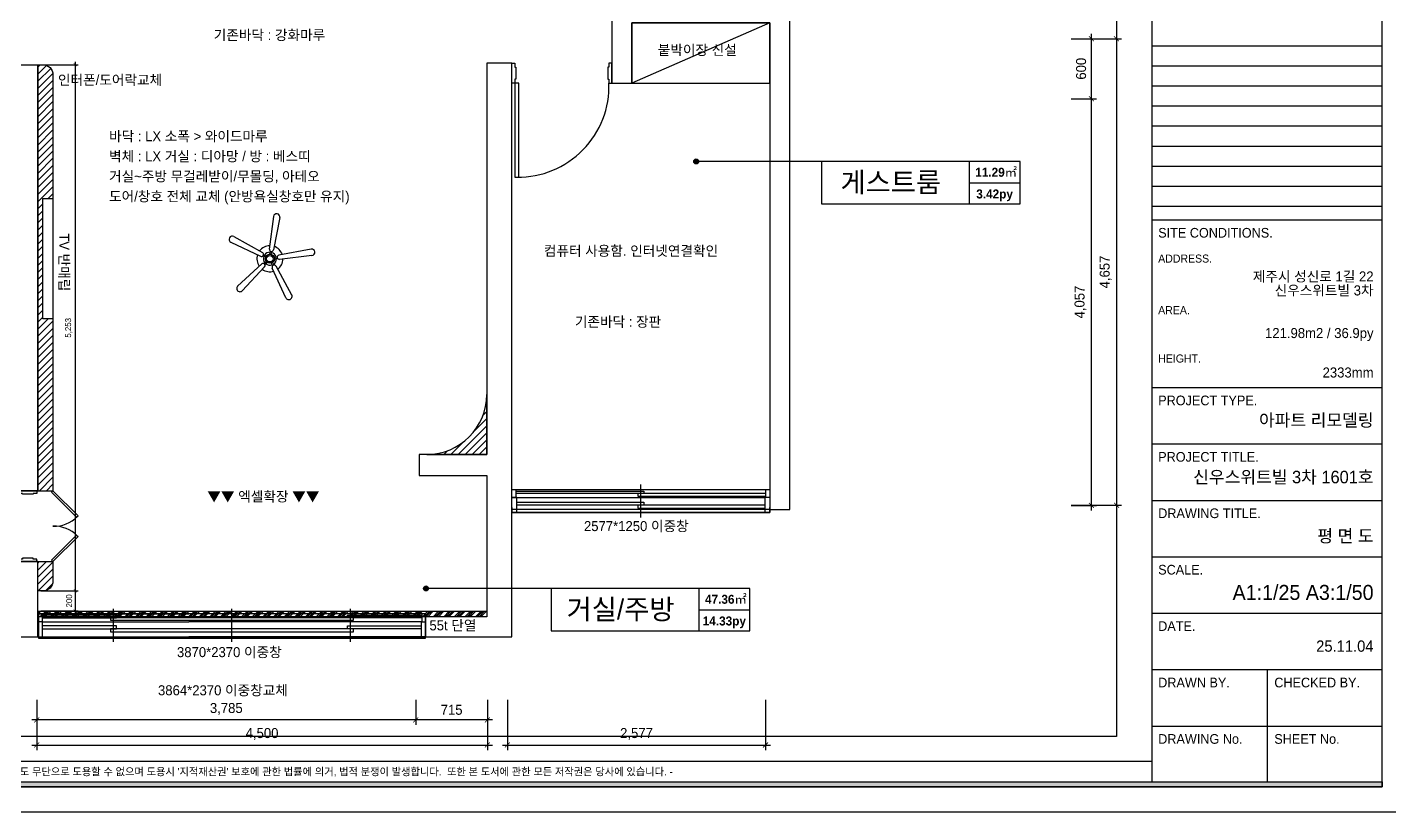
# Model space of a CAD drawing. Header units: inches. Extents: x 262342 to 305842, y 10210 to 38486.
# Drawn here: x 270061 to 283666, y 23136 to 30966 of the extents above; entities that cross this region are included whole.
import ezdxf
from ezdxf.enums import TextEntityAlignment as Align

# ---------------------------------------------------------------- set-up
doc = ezdxf.new("R2010")
doc.units = ezdxf.units.IN
doc.header["$LTSCALE"] = 50
doc.header["$MEASUREMENT"] = 0
for name, color, linetype in [('0-ELC TEXT', 7, 'Continuous'), ('03-TEXT', 3, 'Continuous'), ('03-WAL NEW', 3, 'Continuous'), ('06-FUR', 6, 'Continuous'), ('06-LIGHT', 4, 'Continuous'), ('07-DIM', 5, 'Continuous'), ('07-DIM WAL', 5, 'Continuous'), ('253', 253, 'Continuous'), ('2CONTINUOUS', 2, 'Continuous'), ('3.기호.계단선', 30, 'Continuous'), ('C-WIN', 4, 'Continuous'), ('CO-DO-FR', 7, 'Continuous'), ('CO-DOOR', 8, 'Continuous'), ('FORM(YOURNAME)-1', 1, 'Continuous'), ('FORM(YOURNAME)-11', 1, 'Continuous'), ('설비', 140, 'Continuous')]:
    doc.layers.add(name, color=color, linetype=linetype)
doc.styles.add('HY 울릉도 L', font='')
doc.styles.add('YOURNAME', font='HY울릉도M.TTF')
doc.styles.add('넥슨고딕', font='NEXONLv1GothicBold.ttf')
doc.styles.add('코레일둥고', font='Korail_Round_Gothic_Medium.ttf')
doc.styles.get('HY 울릉도 L').set_extended_font_data('HY울릉도L')
doc.dimstyles.new('30', dxfattribs={"dimscale": 30, "dimtxt": 2, "dimasz": 1, "dimexe": 1, "dimexo": 1, "dimgap": 1, "dimtad": 1, "dimdec": 0, "dimrnd": 0.05, "dimdsep": 46, "dimlunit": 6, "dimtxsty": 'HY 울릉도 L', "dimblk": 'ARCHTICK', "dimcen": 2.5, "dimdle": 1, "dimclrd": 133, "dimclre": 133, "dimclrt": 30, "dimadec": 0, "dimazin": 0, "dimtfac": 1, "dimtdec": 0, "dimtix": 1, "dimtmove": 2, "dimatfit": 3, "dimldrblk": 'ARCHTICK', "dimfxl": 1, "dimlwd": -1, "dimlwe": -1, "dimarcsym": 0})
doc.dimstyles.new('50', dxfattribs={"dimscale": 50, "dimtxt": 2, "dimasz": 1, "dimexe": 1, "dimexo": 1, "dimgap": 1, "dimtad": 1, "dimdec": 0, "dimrnd": 0.05, "dimdsep": 46, "dimlunit": 6, "dimtxsty": 'HY 울릉도 L', "dimblk": 'ARCHTICK', "dimcen": 2.5, "dimdle": 1, "dimclrd": 133, "dimclre": 133, "dimclrt": 30, "dimadec": 0, "dimazin": 0, "dimtfac": 1, "dimtdec": 0, "dimtix": 1, "dimtmove": 2, "dimatfit": 3, "dimldrblk": 'ARCHTICK', "dimfxl": 1, "dimlwd": -1, "dimlwe": -1, "dimarcsym": 0})
pattern_1 = [(45, (267055.07, 14162.704), (-35.35534, 35.35534), [])]

# ---------------------------------------------------------------- blocks, each defined once
blk = doc.blocks.new('FORM-ELEVATION')
at = {"layer": 'FORM(YOURNAME)-11'}
h = blk.add_hatch(color=256, dxfattribs=at)
h.dxf.hatch_style = 1
h.paths.add_polyline_path([(-10309, 35708), (71691, 35708), (71691, 35508), (-10309, 35508)])
h.paths.add_polyline_path([(-10309, -21492), (71691, -21492), (71691, -21692), (-10309, -21692)])
at = {"layer": 'Defpoints', "color": 158}
for p, q in [((62481, 35508), (62481, -21492)), ((62481, 7886), (71691, 7886)), ((62481, 7086), (71691, 7086)), ((62481, 6286), (71691, 6286)), ((62481, 5486), (71691, 5486)), ((62481, 4686), (71691, 4686)), ((62481, 3886), (71691, 3886)), ((62481, 3086), (71691, 3086)), ((62481, 2286), (71691, 2286)), ((62481, 1486), (71691, 1486)), ((62481, -20692), (-10309, -20692))]:
    blk.add_line(p, q, dxfattribs=at)
for points in [[(-10309, -21692), (71691, -21692), (71691, 35708), (-10309, 35708)], [(-8309, 33708), (61071, 33708), (61071, -19692), (-8309, -19692)]]:
    blk.add_lwpolyline(points, close=True, dxfattribs=at)
at = {"layer": 'FORM(YOURNAME)-11', "color": 14}
for p, q in [((62481, 937), (71691, 937)), ((62481, -5756), (71691, -5756)), ((62481, -8009), (71691, -8009)), ((62481, -10261), (71691, -10261)), ((62481, -12514), (71691, -12514)), ((62481, -14766), (71691, -14766)), ((62481, -17019), (71691, -17019)), ((67086, -17019), (67086, -21492)), ((62481, -19271), (71691, -19271))]:
    blk.add_line(p, q, dxfattribs=at)
at = {"layer": 'FORM(YOURNAME)-11', "color": 250}
blk.add_lwpolyline([(-11309, -22692), (72691, -22692), (72691, 36708), (-11309, 36708)], close=True, dxfattribs=at)
at = {"layer": 'FORM(YOURNAME)-11'}
blk.add_lwpolyline([(-10309, -21492), (71691, -21492), (71691, -21692), (-10309, -21692)], close=True, dxfattribs=at)
at = {"layer": 'FORM(YOURNAME)-11', "color": 14, "style": 'YOURNAME'}
for s, height, p in [('SITE CONDITIONS.', 386.14, (62739, 422)), ('PROJECT TYPE.', 386.14, (62739, -6271)), ('PROJECT TITLE.', 386.14, (62739, -8524)), ('DRAWING TITLE.', 386.14, (62739, -10776)), ('SCALE.', 386.1, (62739, -13029)), ('DATE.', 386.1, (62739, -15281)), ('DRAWN BY.', 386.1, (62739, -17534)), ('CHECKED BY.', 386.14, (67376, -17534)), ('DRAWING No.', 386.14, (62739, -19786)), ('SHEET No.', 386.1, (67376, -19786))]:
    blk.add_text(s, height=height, dxfattribs=at).set_placement(p, align=Align.MIDDLE_LEFT)
at = {"layer": 'FORM(YOURNAME)-11', "color": 251, "style": 'YOURNAME'}
for s, p in [('ADDRESS.', (62739, -608)), ('AREA.', (62739, -2667)), ('HEIGHT.', (62739, -4598))]:
    blk.add_text(s, height=321.8, dxfattribs=at).set_placement(p, align=Align.MIDDLE_LEFT)
at = {"layer": 'FORM(YOURNAME)-11', "color": 1, "style": 'YOURNAME'}
blk.add_text("- 본 도서는 어떠한 경우에도 무단으로 도용할 수 없으며 도용시 '지적재산권' 보호에 관한 법률에 의거, 법적 분쟁이 발생합니다.  또한 본 도서에 관한 모든 저작권은 당사에 있습니다. -", height=300, dxfattribs=at).set_placement((28146, -21092), align=Align.MIDDLE_CENTER)
at = {"layer": 'FORM(YOURNAME)-11', "color": 3, "style": 'YOURNAME'}
for tag, height, p in [('1', 450, (71041, -1219)), ('2', 450, (71041, -1863)), ('3', 450, (71041, -3150)), ('4', 450, (71041, -5081)), ('5', 515, (71041, -7398)), ('6', 515, (71041, -9650)), ('7', 515, (71041, -11903)), ('8', 515, (71041, -14155)), ('9', 515, (71041, -16408)), ('10', 515, (66791, -18596)), ('11', 515, (71041, -18660)), ('12', 515, (66791, -20848)), ('13', 515, (71041, -20848))]:
    blk.add_attdef(tag, text='', height=height, dxfattribs=at).set_placement(p, align=Align.MIDDLE_RIGHT)
blk = doc.blocks.new('_ArchTick')
at = {"color": 0, "linetype": 'ByBlock', "const_width": 0.15}
blk.add_lwpolyline([(-0.5, -0.5), (0.5, 0.5)], dxfattribs=at)
blk = doc.blocks.new('*D1023')
at = {"layer": '07-DIM', "color": 133}
for p, q in [((280937, 30901), (280937, 26145)), ((280486, 30851), (280987, 30851)), ((280486, 26195), (280987, 26195))]:
    blk.add_line(p, q, dxfattribs=at)
at = {"layer": 'Defpoints', "color": 0}
for p in [(280436, 30851), (280436, 26195), (280937, 26195)]:
    blk.add_point(p, dxfattribs=at)
at = {"layer": '07-DIM', "color": 133, "xscale": 50, "yscale": 50, "zscale": 50}
for p, rotation in [((280937, 30851), 90), ((280937, 26195), 270)]:
    blk.add_blockref('_ArchTick', p, dxfattribs=dict(at, rotation=rotation))
at = {"layer": '07-DIM', "color": 30, "insert": (280828, 28523), "char_height": 100, "attachment_point": 5, "rotation": 90, "style": 'HY 울릉도 L'}
blk.add_mtext('4,657', dxfattribs=at)
blk = doc.blocks.new('*D1024')
at = {"layer": '07-DIM', "color": 133}
for p, q in [((280687, 30202), (280687, 30901)), ((280486, 30851), (280737, 30851)), ((280486, 30252), (280737, 30252))]:
    blk.add_line(p, q, dxfattribs=at)
at = {"layer": 'Defpoints', "color": 0}
for p in [(280436, 30851), (280687, 30851), (280436, 30252)]:
    blk.add_point(p, dxfattribs=at)
at = {"layer": '07-DIM', "color": 133, "xscale": 50, "yscale": 50, "zscale": 50}
for p, rotation in [((280687, 30851), 90), ((280687, 30252), 270)]:
    blk.add_blockref('_ArchTick', p, dxfattribs=dict(at, rotation=rotation))
at = {"layer": '07-DIM', "color": 30, "insert": (280584, 30552), "char_height": 100, "attachment_point": 5, "rotation": 90, "style": 'HY 울릉도 L'}
blk.add_mtext('600', dxfattribs=at)
blk = doc.blocks.new('*D1025')
at = {"layer": '07-DIM', "color": 133}
for p, q in [((280486, 30252), (280737, 30252)), ((280687, 26144), (280687, 30302)), ((280486, 26194), (280737, 26194))]:
    blk.add_line(p, q, dxfattribs=at)
at = {"layer": 'Defpoints', "color": 0}
for p in [(280436, 30252), (280687, 30252), (280436, 26194)]:
    blk.add_point(p, dxfattribs=at)
at = {"layer": '07-DIM', "color": 133, "xscale": 50, "yscale": 50, "zscale": 50}
for p, rotation in [((280687, 30252), 90), ((280687, 26194), 270)]:
    blk.add_blockref('_ArchTick', p, dxfattribs=dict(at, rotation=rotation))
at = {"layer": '07-DIM', "color": 30, "insert": (280577, 28223), "char_height": 100, "attachment_point": 5, "rotation": 90, "style": 'HY 울릉도 L'}
blk.add_mtext('4,057', dxfattribs=at)
blk = doc.blocks.new('*D1030')
at = {"layer": '07-DIM', "color": 133}
for p, q in [((270155, 24252), (270155, 23752)), ((274655, 24252), (274655, 23752)), ((270105, 23802), (274705, 23802))]:
    blk.add_line(p, q, dxfattribs=at)
at = {"layer": 'Defpoints', "color": 0}
for p in [(270155, 24302), (274655, 24302), (274655, 23802)]:
    blk.add_point(p, dxfattribs=at)
at = {"layer": '07-DIM', "color": 133, "xscale": 50, "yscale": 50, "zscale": 50, "rotation": 180}
blk.add_blockref('_ArchTick', (270155, 23802), dxfattribs=at)
at = {"layer": '07-DIM', "color": 133, "xscale": 50, "yscale": 50, "zscale": 50}
blk.add_blockref('_ArchTick', (274655, 23802), dxfattribs=at)
at = {"layer": '07-DIM', "color": 30, "insert": (272405, 23912), "char_height": 100, "attachment_point": 5, "style": 'HY 울릉도 L'}
blk.add_mtext('4,500', dxfattribs=at)
blk = doc.blocks.new('*D1033')
at = {"layer": '07-DIM', "color": 133}
for p, q in [((273940, 24252), (273940, 24002)), ((274655, 24252), (274655, 24002)), ((274705, 24052), (273890, 24052))]:
    blk.add_line(p, q, dxfattribs=at)
at = {"layer": 'Defpoints', "color": 0}
for p in [(273940, 24302), (274655, 24302), (273940, 24052)]:
    blk.add_point(p, dxfattribs=at)
at = {"layer": '07-DIM', "color": 133, "xscale": 50, "yscale": 50, "zscale": 50, "rotation": 180}
blk.add_blockref('_ArchTick', (273940, 24052), dxfattribs=at)
at = {"layer": '07-DIM', "color": 133, "xscale": 50, "yscale": 50, "zscale": 50}
blk.add_blockref('_ArchTick', (274655, 24052), dxfattribs=at)
at = {"layer": '07-DIM', "color": 30, "insert": (274298, 24153), "char_height": 100, "attachment_point": 5, "style": 'HY 울릉도 L'}
blk.add_mtext('715', dxfattribs=at)
blk = doc.blocks.new('*D1034')
at = {"layer": '07-DIM', "color": 133}
for p, q in [((270155, 24252), (270155, 24002)), ((273940, 24252), (273940, 24002)), ((273990, 24052), (270105, 24052))]:
    blk.add_line(p, q, dxfattribs=at)
at = {"layer": 'Defpoints', "color": 0}
for p in [(270155, 24302), (273940, 24302), (270155, 24052)]:
    blk.add_point(p, dxfattribs=at)
at = {"layer": '07-DIM', "color": 133, "xscale": 50, "yscale": 50, "zscale": 50, "rotation": 180}
blk.add_blockref('_ArchTick', (270155, 24052), dxfattribs=at)
at = {"layer": '07-DIM', "color": 133, "xscale": 50, "yscale": 50, "zscale": 50}
blk.add_blockref('_ArchTick', (273940, 24052), dxfattribs=at)
at = {"layer": '07-DIM', "color": 30, "insert": (272048, 24162), "char_height": 100, "attachment_point": 5, "style": 'HY 울릉도 L'}
blk.add_mtext('3,785', dxfattribs=at)
blk = doc.blocks.new('*D1035')
at = {"layer": '07-DIM', "color": 133}
for p, q in [((274855, 24252), (274855, 23752)), ((277432, 24252), (277432, 23752)), ((274805, 23802), (277482, 23802))]:
    blk.add_line(p, q, dxfattribs=at)
at = {"layer": 'Defpoints', "color": 0}
for p in [(274855, 24302), (277432, 24302), (277432, 23802)]:
    blk.add_point(p, dxfattribs=at)
at = {"layer": '07-DIM', "color": 133, "xscale": 50, "yscale": 50, "zscale": 50, "rotation": 180}
blk.add_blockref('_ArchTick', (274855, 23802), dxfattribs=at)
at = {"layer": '07-DIM', "color": 133, "xscale": 50, "yscale": 50, "zscale": 50}
blk.add_blockref('_ArchTick', (277432, 23802), dxfattribs=at)
at = {"layer": '07-DIM', "color": 30, "insert": (276144, 23912), "char_height": 100, "attachment_point": 5, "style": 'HY 울릉도 L'}
blk.add_mtext('2,577', dxfattribs=at)
blk = doc.blocks.new('D-002')
at = {"layer": 'CO-DO-FR'}
for points in [[(0, 200), (0, 0), (30, 0), (30, 40), (40, 40), (40, 160), (30, 160), (30, 200), (0, 200)], [(800, 200), (800, 0), (770, 0), (770, 40), (760, 40), (760, 160), (770, 160), (770, 200), (800, 200)]]:
    blk.add_lwpolyline(points, close=True, dxfattribs=at)
at = {"layer": 'CO-DOOR'}
blk.add_lwpolyline([(730, 940), (730, 200), (770, 200), (770, 940)], close=True, dxfattribs=at)
blk.add_arc((770, 200), 740, 90, 180, dxfattribs=at)
blk = doc.blocks.new('vudausseh')
for p, q in [((274371, 35190), (274521, 35340)), ((274371, 35340), (274521, 35190))]:
    blk.add_line(p, q)
blk.add_lwpolyline([(274371, 35190), (274521, 35190), (274521, 35340), (274371, 35340)], close=True)
blk.add_circle((274446, 35265), 50)
at = {"layer": '2CONTINUOUS'}
for p, q in [((266062, 31521.3), (265905, 31521.3)), ((266062, 30921.3), (265905, 30921.3))]:
    blk.add_line(p, q, dxfattribs=at)
for points in [[(269792, 36135.5), (269792, 35935.5), (269927, 35935.5), (269927, 31850.5), (270167, 31850.5), (270167, 36445.5), (270885, 36445.5), (270885, 36645.5), (269967, 36645.5), (269967, 36135.5), (269792, 36135.5)], [(273935, 36645.5), (273935, 36445.5), (274670, 36445.5), (274670, 35087.5), (274135, 35087.5), (274135, 34867.5), (274357, 34867.5), (274357, 32070.5), (273307, 32070.5), (273307, 31850.5), (274617, 31850.5), (274617, 33574), (274823, 33574), (274823, 36645.5), (273935, 36645.5)], [(265905, 31521.3), (265905, 36135.5), (267147, 36135.5), (267147, 35935.5), (266064, 35935.5), (266064, 34766.5), (267158, 34766.5), (267158, 32050.5), (268967, 32050.5), (268967, 31850.5), (268467, 31850.5), (268467, 30592), (268862, 30592), (268862, 30392), (268367, 30392), (268367, 31850.5), (268367, 31883.3), (266062, 31883.3), (266062, 31521.3)], [(272935, 35087.5), (271078, 35087.5), (271078, 34267.5), (271308, 34267.5), (271308, 34867.5), (272935, 34867.5), (272935, 35087.5)], [(278567, 34304), (278367, 34304), (278367, 33824), (275899, 33824), (275899, 31974), (276099, 31974), (276099, 33197), (277500, 33197), (277500, 31109), (276099, 31109), (276099, 31139), (275899, 31139), (275899, 30409), (276099, 30409), (276099, 31009), (277476, 31009), (277476, 26152), (277676, 26152), (277676, 33624), (278567, 33624), (278567, 34304)], [(267117, 25432), (265905, 25432), (265905, 30921.3)], [(266062, 30921.3), (266062, 30559.3), (267567, 30559.3), (267567, 30392), (266105, 30392), (266105, 26740), (266830, 26740), (266830, 26540), (266105, 26540), (266105, 25632), (267117, 25632), (267117, 25432)], [(270167, 26340), (269967, 26340), (269967, 26540), (269567, 26540), (269567, 26740), (269952, 26740), (269952, 30392), (269927, 30392), (269927, 30592), (270167, 30592), (270167, 26340)], [(274899, 30609), (274649, 30609), (274649, 26702), (273974, 26702), (273974, 26492), (274649, 26492), (274649, 25082), (274037, 25082), (274037, 24882), (274899, 24882), (274899, 30609)]]:
    blk.add_lwpolyline(points, dxfattribs=at)
for points in [[(278567, 36244), (278367, 36244), (278367, 35304), (278567, 35304)], [(270167, 25632), (269967, 25632), (269967, 24882), (270167, 24882)]]:
    blk.add_lwpolyline(points, close=True, dxfattribs=at)
at = {"layer": '3.기호.계단선', "color": 7}
for p, q in [((271478, 35087.5), (271478, 36445.5)), ((275899, 32134), (274617, 32134))]:
    blk.add_line(p, q, dxfattribs=at)
blk.add_lwpolyline([(274670, 36445.5), (273920, 36445.5), (273920, 35540.5), (274670, 35540.5), (274670, 36445.5)], dxfattribs=at)
at = {"layer": 'C-WIN'}
for p, q in [((273885, 36645.5), (270935, 36645.5)), ((272410, 36695.5), (272410, 36365.5)), ((273885, 36495.5), (270935, 36495.5)), ((273935, 36495.5), (270935, 36495.5)), ((268469.5, 36200.5), (268469.5, 35870.5)), ((278317, 36259), (274873, 36259)), ((276595, 36309), (276595, 35979)), ((269742, 36150.5), (267197, 36150.5)), ((278317, 36109), (274873, 36109)), ((278367, 36109), (274873, 36109)), ((269752, 35920.5), (267187, 35920.5)), ((269742, 36000.5), (267197, 36000.5)), ((269792, 36000.5), (267197, 36000.5)), ((278327, 36029), (274863, 36029)), ((268198.5, 26460), (268198.5, 26790)), ((276187.5, 26072), (276187.5, 26402)), ((274899, 26272), (277426, 26272)), ((274939, 26352), (277436, 26352)), ((274949, 26272), (277426, 26272)), ((274949, 26122), (277426, 26122)), ((268542, 25352), (268542, 25682)), ((270208, 25112), (271673, 25112)), ((270923, 24832), (270923, 25162)), ((274002, 25112), (271673, 25112)), ((272105, 24832), (272105, 25162)), ((273287, 24832), (273287, 25162)), ((270213, 25032), (271673, 25032)), ((273997, 25032), (271673, 25032)), ((270213, 24882), (271673, 24882)), ((273997, 24882), (271673, 24882))]:
    blk.add_line(p, q, dxfattribs=at)
for points in [[(270885, 36645.5), (273935, 36645.5), (273935, 36445.5), (270885, 36445.5)], [(278367, 36029), (274823, 36029), (274823, 36259), (278367, 36259)], [(278367, 36244), (274823, 36244), (274823, 36044), (278367, 36044)], [(274823, 36244), (278367, 36244), (278367, 36044), (274823, 36044)], [(269792, 35920.5), (267147, 35920.5), (267147, 36150.5), (269792, 36150.5)], [(267147, 36135.5), (269792, 36135.5), (269792, 35935.5), (267147, 35935.5)], [(272935, 35087.5), (274135, 35087.5), (274135, 34867.5), (272935, 34867.5)], [(265905, 30921.3), (266062, 30921.3), (266062, 31521.3), (265905, 31521.3)], [(266830, 26740), (269567, 26740), (269567, 26540), (266830, 26540)], [(274899, 26352), (277476, 26352), (277476, 26122), (274899, 26122)], [(274899, 26352), (277476, 26352), (277476, 26152), (274899, 26152)], [(269967, 25632), (267117, 25632), (267117, 25432), (269967, 25432)], [(267117, 25632), (269967, 25632), (269967, 25432), (267117, 25432)], [(270167, 24882), (274037, 24882), (274037, 25082), (270167, 25082)], [(274037, 25112), (270173, 25112), (270173, 24867), (274037, 24867)], [(270893, 25072), (270893, 25047), (271673, 25047), (273317, 25047), (273317, 25072), (271673, 25072)], [(270893, 24962), (270893, 24932), (271673, 24932), (273317, 24932), (273317, 24962), (271673, 24962)]]:
    blk.add_lwpolyline(points, close=True, dxfattribs=at)
for points in [[(270885, 36495.5), (270935, 36495.5), (270935, 36645.5), (270885, 36645.5), (270885, 36595.5)], [(270935, 36570.5), (272440, 36570.5), (272440, 36600.5), (270935, 36600.5)], [(273935, 36595.5), (273935, 36645.5), (273885, 36645.5), (273885, 36495.5), (273935, 36495.5)], [(273885, 36540.5), (272380, 36540.5), (272380, 36570.5), (273885, 36570.5)], [(274823, 36109), (274873, 36109), (274873, 36259), (274823, 36259), (274823, 36209)], [(274873, 36184), (276625, 36184), (276625, 36214), (274873, 36214)], [(278367, 36209), (278367, 36259), (278317, 36259), (278317, 36109), (278367, 36109)], [(267147, 36000.5), (267197, 36000.5), (267197, 36150.5), (267147, 36150.5), (267147, 36100.5)], [(267197, 36075.5), (268499.5, 36075.5), (268499.5, 36105.5), (267197, 36105.5)], [(269742, 36045.5), (268439.5, 36045.5), (268439.5, 36075.5), (269742, 36075.5)], [(269792, 36100.5), (269792, 36150.5), (269742, 36150.5), (269742, 36000.5), (269792, 36000.5)], [(274863, 36109), (274863, 36029), (274823, 36029)], [(274863, 36069), (276625, 36069), (276625, 36094), (274863, 36094)], [(278317, 36154), (276565, 36154), (276565, 36184), (278317, 36184)], [(278327, 36044), (276565, 36044), (276565, 36069), (278327, 36069)], [(278367, 36029), (278327, 36029), (278327, 36109)], [(267187, 36000.5), (267187, 35920.5), (267147, 35920.5)], [(267187, 35960.5), (268499.5, 35960.5), (268499.5, 35985.5), (267187, 35985.5)], [(269752, 35935.5), (268439.5, 35935.5), (268439.5, 35960.5), (269752, 35960.5)], [(269792, 35920.5), (269752, 35920.5), (269752, 36000.5)], [(266830, 26614), (266830, 26564), (266880, 26564), (266880, 26714), (266830, 26714)], [(266880, 26669), (268228.5, 26669), (268228.5, 26639), (266880, 26639)], [(269567, 26714), (269517, 26714), (269517, 26564), (269567, 26564), (269567, 26614)], [(269517, 26639), (268168.5, 26639), (268168.5, 26609), (269517, 26609)], [(274899, 26352), (274939, 26352), (274939, 26272)], [(274899, 26172), (274899, 26122), (274949, 26122), (274949, 26272), (274899, 26272)], [(274939, 26337), (276217.5, 26337), (276217.5, 26312), (274939, 26312)], [(277436, 26312), (276157.5, 26312), (276157.5, 26287), (277436, 26287)], [(277476, 26272), (277426, 26272), (277426, 26122), (277476, 26122), (277476, 26172)], [(277436, 26272), (277436, 26352), (277476, 26352)], [(274949, 26227), (276217.5, 26227), (276217.5, 26197), (274949, 26197)], [(277426, 26197), (276157.5, 26197), (276157.5, 26167), (277426, 26167)], [(267117, 25506), (267117, 25456), (267167, 25456), (267167, 25606), (267117, 25606)], [(269967, 25606), (269917, 25606), (269917, 25456), (269967, 25456), (269967, 25506)], [(267167, 25561), (268572, 25561), (268572, 25531), (267167, 25531)], [(269917, 25531), (268512, 25531), (268512, 25501), (269917, 25501)], [(270173, 25112), (270208, 25112), (270208, 25032)], [(270208, 25072), (270953, 25072), (270953, 25097), (270208, 25097)], [(274002, 25072), (273257, 25072), (273257, 25097), (274002, 25097)], [(274037, 25112), (274002, 25112), (274002, 25032)], [(270173, 24942), (270173, 24882), (270213, 24882), (270213, 25032), (270173, 25032)], [(270213, 24962), (270953, 24962), (270953, 24992), (270213, 24992)], [(273997, 24962), (273257, 24962), (273257, 24992), (273997, 24992)], [(274037, 24942), (274037, 24882), (273997, 24882), (273997, 25032), (274037, 25032)]]:
    blk.add_lwpolyline(points, dxfattribs=at)
at = {"layer": 'CO-DO-FR'}
for points in [[(278367, 34304), (278567, 34304), (278567, 35304), (278367, 35304)], [(278567, 35304), (278367, 35304), (278367, 35274), (278407, 35274), (278407, 35264), (278527, 35264), (278527, 35274), (278567, 35274), (278567, 35304)], [(278527, 34344), (278407, 34344), (278407, 35264), (278527, 35264)], [(278567, 34304), (278367, 34304), (278367, 34334), (278407, 34334), (278407, 34344), (278527, 34344), (278527, 34334), (278567, 34334), (278567, 34304)], [(268967, 32050.5), (268967, 31850.5), (268997, 31850.5), (268997, 31890.5), (269007, 31890.5), (269007, 32010.5), (268997, 32010.5), (268997, 32050.5), (268967, 32050.5)], [(269927, 32050.5), (269927, 31850.5), (269897, 31850.5), (269897, 31890.5), (269887, 31890.5), (269887, 32010.5), (269897, 32010.5), (269897, 32050.5), (269927, 32050.5)], [(276099, 31974), (275899, 31974), (275899, 31944), (275939, 31944), (275939, 31934), (276059, 31934), (276059, 31944), (276099, 31944), (276099, 31974)], [(276099, 31139), (275899, 31139), (275899, 31169), (275939, 31169), (275939, 31179), (276059, 31179), (276059, 31169), (276099, 31169), (276099, 31139)], [(268862, 30392), (268862, 30592), (268892, 30592), (268892, 30552), (268902, 30552), (268902, 30432), (268892, 30432), (268892, 30392), (268862, 30392)], [(269927, 30392), (269927, 30592), (269897, 30592), (269897, 30552), (269887, 30552), (269887, 30432), (269897, 30432), (269897, 30392), (269927, 30392)], [(274899, 30409), (274899, 30609), (274929, 30609), (274929, 30569), (274939, 30569), (274939, 30449), (274929, 30449), (274929, 30409), (274899, 30409)], [(275899, 30409), (275899, 30609), (275869, 30609), (275869, 30569), (275859, 30569), (275859, 30449), (275869, 30449), (275869, 30409), (275899, 30409)]]:
    blk.add_lwpolyline(points, close=True, dxfattribs=at)
at = {"layer": 'CO-DOOR'}
for points in [[(279507, 35234), (278567, 35234), (278567, 35274), (279507, 35274)], [(269857, 32950.5), (269857, 32050.5), (269897, 32050.5), (269897, 32950.5)], [(276874, 31209), (276099, 31209), (276099, 31169), (276874, 31169)], [(269857, 29387), (269857, 30392), (269897, 30392), (269897, 29387)], [(274969, 29469), (274969, 30409), (274929, 30409), (274929, 29469)]]:
    blk.add_lwpolyline(points, close=True, dxfattribs=at)
for centre, radius, start, end in [((278596.6, 35244), 910.5, 268.13858, 0.6293), ((269867, 32080.1), 870.5, 89.34179, 181.9457), ((276128.5, 31199), 745.6, 359.23151, 92.26634), ((269867, 30362.4), 975.4, 178.26098, 270.58739), ((274959, 30379.4), 910.5, 269.3707, 1.86142)]:
    blk.add_arc(centre, radius, start, end, dxfattribs=at)
blk.add_blockref('D-002', (267567, 30375.6), dxfattribs=at)
at = {"layer": '0-ELC TEXT', "style": '코레일둥고'}
for s, p in [('3050*1340 단창', (271790, 36723.5)), ('2645*1260 이중창', (267902.5, 36242.5)), ('3546*1280 이중창 ', (277038.5, 35886.5)), ('2737*1200 단창', (267703, 26374)), ('2577*1250 이중창 ', (275619.5, 25937)), ('2850*2330 단창', (268000, 25217)), ('3870*2370 이중창 ', (271555.5, 24679))]:
    blk.add_text(s, height=100, dxfattribs=at).set_placement(p)
blk = doc.blocks.new('CELILNGPAN')
at = {"layer": '06-FUR', "color": 6}
for p, q in [((48717, -3709), (48676, -4035)), ((48781, -3721), (48717, -4041)), ((48322, -3910), (48607, -4069)), ((48292, -3967), (48588, -4106)), ((48682, -4086), (48687, -4056)), ((48695, -4088), (48700, -4058)), ((49094, -4035), (48772, -4096)), ((48360, -4404), (48600, -4183)), ((48405, -4451), (48629, -4212)), ((48639, -4116), (48612, -4103)), ((48645, -4105), (48618, -4091)), ((48645, -4158), (48624, -4179)), ((48654, -4167), (48633, -4188)), ((48696, -4174), (48709, -4201)), ((48708, -4168), (48721, -4195)), ((48725, -4118), (48755, -4113)), ((48727, -4131), (48756, -4126)), ((48901, -4493), (48743, -4206)), ((49102, -4099), (48778, -4137)), ((48842, -4521), (48706, -4225))]:
    blk.add_line(p, q, dxfattribs=at)
for radius in [45.4, 32.5]:
    blk.add_circle((48682, -4131), radius, dxfattribs=at)
for centre, radius, start, end in [((48749, -3715), 32.5, 349.67, 169.67), ((48307, -3938), 32.5, 61.67, 241.67), ((48682, -4131), 130, 90.4651, 143.078), ((48598, -4088), 20.6, 242.7734, 62.7734), ((48682, -4131), 64.9, 86.5125, 147.0342), ((48697, -4038), 20.6, 170.7734, 350.7734), ((48682, -4131), 64.9, 14.5125, 75.0342), ((48682, -4131), 130, 18.4651, 71.078), ((49098, -4067), 32.5, 277.67, 97.67), ((48682, -4131), 130, 162.4651, 215.078), ((48615, -4198), 20.6, 314.7734, 134.7734), ((48682, -4131), 64.9, 158.5125, 219.0342), ((48682, -4131), 64.9, 230.5125, 291.0342), ((48724, -4215), 20.6, 26.7734, 206.7734), ((48682, -4131), 64.9, 302.5125, 3.0342), ((48775, -4117), 20.6, 98.7734, 278.7734), ((48682, -4131), 130, 306.4651, 359.078), ((48682, -4131), 130, 234.4651, 287.078), ((48383, -4428), 32.5, 133.67, 313.67), ((48871, -4507), 32.5, 205.67, 25.67)]:
    blk.add_arc(centre, radius, start, end, dxfattribs=at)
blk = doc.blocks.new('*D1443')
at = {"layer": '07-DIM WAL', "color": 133}
for p, q in [((270540, 30622), (270540, 25310)), ((270197, 30592), (270570, 30592)), ((270197, 25340), (270570, 25340))]:
    blk.add_line(p, q, dxfattribs=at)
at = {"layer": 'Defpoints', "color": 0}
for p in [(270167, 30592), (270167, 25340), (270540, 25340)]:
    blk.add_point(p, dxfattribs=at)
at = {"layer": '07-DIM WAL', "color": 133, "xscale": 30, "yscale": 30, "zscale": 30}
for p, rotation in [((270540, 30592), 90), ((270540, 25340), 270)]:
    blk.add_blockref('_ArchTick', p, dxfattribs=dict(at, rotation=rotation))
at = {"layer": '07-DIM WAL', "color": 30, "insert": (270474, 27966), "char_height": 60, "attachment_point": 5, "rotation": 90, "style": 'HY 울릉도 L'}
blk.add_mtext('5,253', dxfattribs=at)
blk = doc.blocks.new('*D1444')
at = {"layer": '07-DIM WAL', "color": 133}
for p, q in [((270197, 25340), (270570, 25340)), ((270540, 25370), (270540, 25110)), ((270197, 25140), (270570, 25140))]:
    blk.add_line(p, q, dxfattribs=at)
at = {"layer": 'Defpoints', "color": 0}
for p in [(270167, 25340), (270167, 25140), (270540, 25140)]:
    blk.add_point(p, dxfattribs=at)
at = {"layer": '07-DIM WAL', "color": 133, "xscale": 30, "yscale": 30, "zscale": 30}
for p, rotation in [((270540, 25340), 270), ((270540, 25140), 90)]:
    blk.add_blockref('_ArchTick', p, dxfattribs=dict(at, rotation=rotation))
at = {"layer": '07-DIM WAL', "color": 30, "insert": (270479, 25240), "char_height": 60, "attachment_point": 5, "rotation": 90, "style": 'HY 울릉도 L'}
blk.add_mtext('200', dxfattribs=at)

msp = doc.modelspace()

# ---------------------------------------------------------------- hatches: boundary and pattern name
at = {"layer": '03-TEXT'}
h = msp.add_hatch(color=7, dxfattribs=at)
h.dxf.hatch_style = 1
edge = h.paths.add_edge_path()
edge.add_arc((276740.5, 29626.5), 25, 0, 360)
h = msp.add_hatch(color=7, dxfattribs=at)
h.dxf.hatch_style = 1
edge = h.paths.add_edge_path()
edge.add_arc((276740.5, 29626.5), 25, 0, 360)
h = msp.add_hatch(color=7, dxfattribs=at)
h.dxf.hatch_style = 1
edge = h.paths.add_edge_path()
edge.add_arc((274042, 25364.5), 25, 0, 360)
h = msp.add_hatch(color=7, dxfattribs=at)
h.dxf.hatch_style = 1
edge = h.paths.add_edge_path()
edge.add_arc((274042, 25364.5), 25, 0, 360)
at = {"layer": '03-WAL NEW'}
h = msp.add_hatch(dxfattribs=at)
h.set_pattern_fill('_USER', color=256, scale=50, angle=45, style=0, pattern_type=0)
h.set_pattern_definition(pattern_1)
edge = h.paths.add_edge_path()
edge.add_line((270317, 25632), (270167, 25632))
edge.add_line((270167, 25632), (270167, 25339.5))
edge.add_line((270167, 25339.5), (270217, 25339.5))
edge.add_arc((270217, 25439.5), 100, 270, 360)
edge.add_line((270317, 25439.5), (270317, 25632))
edge = h.paths.add_edge_path()
edge.add_line((270317, 26340), (270167, 26340))
edge.add_line((270167, 26340), (270167, 30592))
edge.add_line((270167, 30592), (270217, 30592))
edge.add_arc((270217, 30492), 100, 0, 90, ccw=False)
edge.add_line((270317, 30492), (270317, 29255.5))
edge.add_line((270317, 29255.5), (270217, 29255.5))
edge.add_line((270217, 29255.5), (270217, 28055.5))
edge.add_line((270217, 28055.5), (270317, 28055.5))
edge.add_line((270317, 28055.5), (270317, 26340))
h = msp.add_hatch(dxfattribs=at)
h.set_pattern_fill('_USER', color=256, scale=50, angle=45, pattern_type=0)
h.set_pattern_definition(pattern_1)
h.paths.add_polyline_path([(274649, 27302, -0.4142136), (274049, 26702), (274649, 26702)])
at = {"layer": '3.기호.계단선', "transparency": 33554687}
h = msp.add_hatch(dxfattribs=at)
h.set_pattern_fill('ANSI34', color=256, scale=100)
h.set_pattern_definition([(45, (267092.07, 14561.45), (-53.033, 53.033), []), (45, (267109.75, 14561.45), (-53.033, 53.033), []), (45, (267127.43, 14561.45), (-53.033, 53.033), []), (45, (267145.105, 14561.45), (-53.033, 53.033), [])])
h.paths.add_polyline_path([(270167, 25139.5), (274649, 25137), (274649, 25082), (270167, 25084.5)])

# ---------------------------------------------------------------- linework, layer by layer
at = {"layer": '03-TEXT', "color": 7}
for p, q in [((277990, 29626.5), (276740.5, 29626.5)), ((279464.4, 29626.5), (279464.4, 29202)), ((279464.4, 29414.2), (279974, 29414.2)), ((275291.5, 25364.5), (274042, 25364.5)), ((276765.9, 25364.5), (276765.9, 24940)), ((276765.9, 25152.2), (277275.5, 25152.2))]:
    msp.add_line(p, q, dxfattribs=at)
for points in [[(277990, 29202), (279974, 29202), (279974, 29626.5), (277990, 29626.5)], [(275291.5, 24940), (277275.5, 24940), (277275.5, 25364.5), (275291.5, 25364.5)]]:
    msp.add_lwpolyline(points, close=True, dxfattribs=at)
for centre in [(276740.5, 29626.5), (276740.5, 29626.5), (274042, 25364.5), (274042, 25364.5)]:
    msp.add_circle(centre, 25, dxfattribs=at)
at = {"layer": '03-WAL NEW'}
for p, q in [((270167, 26340), (270317, 26340)), ((270167, 25632), (270317, 25632))]:
    msp.add_line(p, q, dxfattribs=at)
for points in [[(270167, 30592), (270217, 30592, -0.4142136), (270317, 30492), (270317, 26340)], [(270317, 25632), (270317, 25439.5, -0.4142136), (270217, 25339.5), (270167, 25339.5), (270167, 25632)]]:
    msp.add_lwpolyline(points, format="xyb", dxfattribs=at)
for points in [[(270167, 26340), (270167, 30592)], [(274049, 26702), (274649, 26702), (274649, 27302)]]:
    msp.add_lwpolyline(points, dxfattribs=at)
msp.add_lwpolyline([(270317, 28055.5), (270217, 28055.5), (270217, 29255.5), (270317, 29255.5)], close=True, dxfattribs=at)
msp.add_arc((274049, 27302), 600, 270, 0, dxfattribs=at)
at = {"layer": '06-FUR'}
msp.add_line((277476, 31009), (276099, 30409), dxfattribs=at)
msp.add_lwpolyline([(276099, 30409), (277476, 30409), (277476, 31009), (276099, 31009)], close=True, dxfattribs=at)
for points in [[(270567.3, 26089.7), (270317, 26340), (270302.9, 26325.9), (270553.2, 26075.5), (270567.3, 26089.7)], [(270567.3, 25882.3), (270317, 25632), (270302.9, 25646.1), (270553.2, 25896.5), (270567.3, 25882.3)]]:
    msp.add_lwpolyline(points, dxfattribs=at)
for centre, start, end in [((270331.3, 26304.5), 267.42578, 315.89868), ((270331.3, 25667.5), 44.10132, 92.57422)]:
    msp.add_arc(centre, 318.8, start, end, dxfattribs=at)
at = {"layer": '3.기호.계단선', "transparency": 33554687}
msp.add_lwpolyline([(270167, 25139.5), (274649, 25137), (274649, 25082), (270167, 25084.5)], close=True, dxfattribs=at)

# ---------------------------------------------------------------- block references
msp.add_blockref('vudausseh', (0, 0))
at = {"layer": '06-LIGHT'}
msp.add_blockref('CELILNGPAN', (223801.4, 32786.5), dxfattribs=at)
at = {"layer": '253', "xscale": 0.8849999999999945, "yscale": 0.8849999999999945, "zscale": 0.8849999999999945, "rotation": 90}
msp.add_blockref('D-002', (270155.5, 25632), dxfattribs=at)
at = {"layer": 'FORM(YOURNAME)-1'}
ref = msp.add_blockref('FORM-ELEVATION', (265668.6, 28809), dxfattribs=dict(at, xscale=0.2500000000000001, yscale=0.2500000000000001, zscale=0.2500000000000001))
ref.add_attrib('9', '25.11.04', dxfattribs={"layer": 'FORM(YOURNAME)-11', "color": 3, "height": 112.5, "style": 'YOURNAME'}).set_placement((283503.8, 24789.2), align=Align.MIDDLE_RIGHT)
ref.add_attrib('8', 'A1:1/25 A3:1/50', dxfattribs={"layer": 'FORM(YOURNAME)-11', "color": 3, "height": 150, "style": 'YOURNAME'}).set_placement((283503.8, 25325), align=Align.MIDDLE_RIGHT)
ref.add_attrib('7', '평 면 도', dxfattribs={"layer": 'FORM(YOURNAME)-11', "color": 3, "height": 125, "style": 'YOURNAME'}).set_placement((283503.8, 25888.8), align=Align.MIDDLE_RIGHT)
ref.add_attrib('6', '신우스위트빌 3차 1601호', dxfattribs={"layer": 'FORM(YOURNAME)-11', "color": 3, "height": 125, "style": 'YOURNAME'}).set_placement((283503.8, 26476.6), align=Align.MIDDLE_RIGHT)
ref.add_attrib('5', '아파트 리모델링', dxfattribs={"layer": 'FORM(YOURNAME)-11', "color": 3, "height": 125, "style": 'YOURNAME'}).set_placement((283503.8, 27043.9), align=Align.MIDDLE_RIGHT)
ref.add_attrib('1', ' 제주시 성신로 1길 22', dxfattribs={"layer": 'FORM(YOURNAME)-11', "color": 3, "height": 100, "style": 'YOURNAME'}).set_placement((283503.8, 28478.6), align=Align.MIDDLE_RIGHT)
ref.add_attrib('2', '신우스위트빌 3차', dxfattribs={"layer": 'FORM(YOURNAME)-11', "color": 3, "height": 100, "style": 'YOURNAME'}).set_placement((283503.8, 28339.2), align=Align.MIDDLE_RIGHT)
ref.add_attrib('3', '121.98m2 / 36.9py', dxfattribs={"layer": 'FORM(YOURNAME)-11', "color": 3, "height": 100, "style": 'YOURNAME'}).set_placement((283503.8, 27913.7), align=Align.MIDDLE_RIGHT)
ref.add_attrib('4', '2333mm', dxfattribs={"layer": 'FORM(YOURNAME)-11', "color": 3, "height": 100, "style": 'YOURNAME'}).set_placement((283503.8, 27520), align=Align.MIDDLE_RIGHT)

# ---------------------------------------------------------------- texts
at = {"layer": '0-ELC TEXT', "style": '코레일둥고'}
for s, p in [('기존바닥 : 강화마루', (271922.7, 30838.2)), ('붙박이장 신설', (276356.5, 30689.2)), ('인터폰/도어락교체', (270367.2, 30390)), ('바닥 : LX 소폭 > 와이드마루', (270877.2, 29828)), ('벽체 : LX 거실 : 디아망 / 방 : 베스띠', (270877.2, 29628)), ('거실~주방 무걸레받이/무몰딩, 아테오', (270877.2, 29428)), ('도어/창호 전체 교체 (안방욕실창호만 유지)', (270877.2, 29228)), ('컴퓨터 사용함. 인터넷연결확인', (275219.2, 28684.7)), ('기존바닥 : 장판', (275528.7, 27976.2)), ('3864*2370 이중창교체', (271366.2, 24298.2))]:
    msp.add_text(s, height=100, dxfattribs=at).set_placement(p)
msp.add_text('TV 반매립', height=100, rotation=270, dxfattribs=at).set_placement((270379.2, 28910))
at = {"layer": '03-TEXT'}
for s, height, style, p in [('게스트룸', 200, '코레일둥고', (278683.3, 29318.6)), ('11.29㎡', 90, '넥슨고딕', (279735.2, 29473.6)), ('3.42py', 90, '넥슨고딕', (279719.8, 29257)), ('47.36㎡', 90, '넥슨고딕', (277036.7, 25211.6)), ('거실/주방', 200, '코레일둥고', (275984.8, 25056.6)), ('14.33py', 90, '넥슨고딕', (277021.3, 24995))]:
    msp.add_text(s, height=height, dxfattribs=dict(at, style=style)).set_placement(p, align=Align.CENTER)
at = {"layer": '설비', "color": 30, "style": '코레일둥고'}
for s, p in [('▼▼ 엑셀확장 ▼▼', (271857.8, 26332.7)), ('55t 단열', (274076.5, 25046))]:
    msp.add_text(s, height=100, dxfattribs=at).set_placement(p, align=Align.TOP_LEFT)

# ---------------------------------------------------------------- dimensions: what is measured, and where the dimension line sits
at = {"layer": '07-DIM'}
for base, p1, p2, picture, middle in [((280936.5, 26194.5), (280436.5, 30851.5), (280436.5, 26194.5), '*D1023', (280827.7, 28523)), ((280686.5, 30851.5), (280436.5, 30251.5), (280436.5, 30851.5), '*D1024', (280584.4, 30551.5)), ((280686.5, 30251.5), (280436.5, 26194.5), (280436.5, 30251.5), '*D1025', (280576.6, 28223))]:
    dim = msp.add_linear_dim(base=base, p1=p1, p2=p2, angle=90, dimstyle='50', dxfattribs=at)
    dim.commit()
    dim.dimension.update_dxf_attribs({"geometry": picture, "text_midpoint": middle})
for base, p1, p2, picture, middle in [((274655, 23802), (270155, 24302), (274655, 24302), '*D1030', (272405, 23911.9)), ((270155, 24052), (273940, 24302), (270155, 24302), '*D1034', (272047.5, 24162)), ((273940, 24052), (274655, 24302), (273940, 24302), '*D1033', (274297.5, 24153.1)), ((277432, 23802), (274855, 24302), (277432, 24302), '*D1035', (276143.5, 23911.9))]:
    dim = msp.add_linear_dim(base=base, p1=p1, p2=p2, dimstyle='50', dxfattribs=at)
    dim.commit()
    dim.dimension.update_dxf_attribs({"geometry": picture, "text_midpoint": middle})
at = {"layer": '07-DIM WAL'}
for base, p1, p2, picture, middle in [((270540, 25339.5), (270167, 30592), (270167, 25339.5), '*D1443', (270474.0162822, 27965.75)), ((270540, 25139.5), (270167, 25339.5), (270167, 25139.5), '*D1444', (270478.7, 25239.5))]:
    dim = msp.add_linear_dim(base=base, p1=p1, p2=p2, angle=90, dimstyle='30', dxfattribs=at)
    dim.commit()
    dim.dimension.update_dxf_attribs({"geometry": picture, "text_midpoint": middle})

doc.saveas('drawing.dxf')
